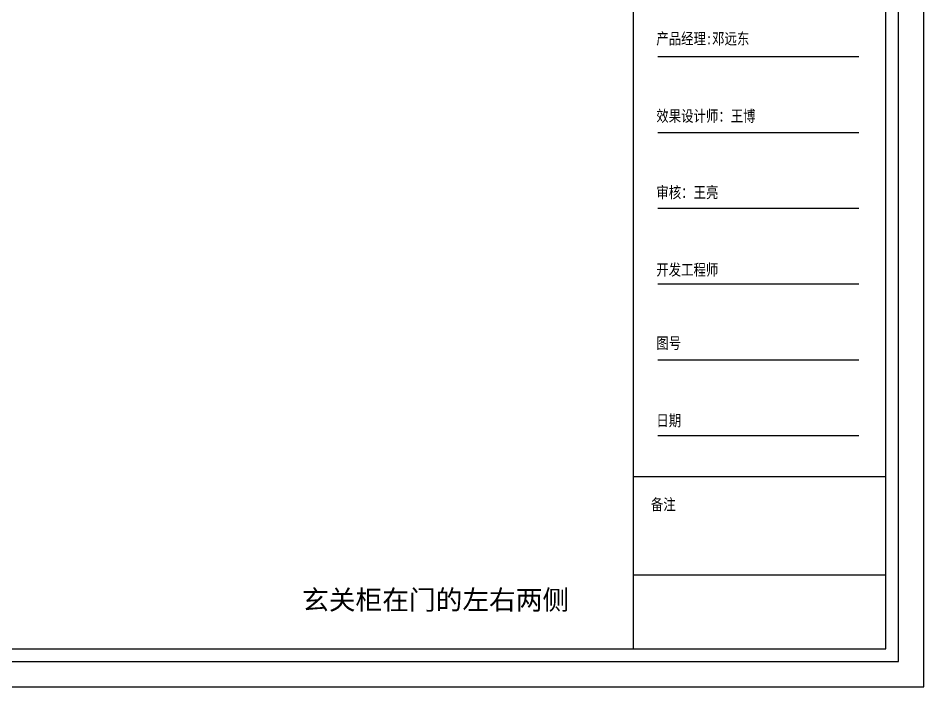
# Model space of a CAD drawing. Extents: x 96704 to 336282, y 34580 to 122302.
# Drawn here: x 143589 to 151398, y 40610 to 46375 of the extents above; entities that cross this region are included whole.
import ezdxf

# ---------------------------------------------------------------- set-up
doc = ezdxf.new("R2010")
doc.units = 0
doc.header["$LTSCALE"] = 1000
doc.header["$MEASUREMENT"] = 0
doc.layers.add('DIM_SYMB', color=3, linetype='Continuous')
doc.styles.add('_TCH_DIM', font='SIMPLEX', dxfattribs={"bigfont": 'GBCBIG'})
doc.styles.add('WJ', font='', dxfattribs={"width": 0.8, "height": 135})
doc.styles.get('WJ').set_extended_font_data('FangSong_GB2312')

msp = doc.modelspace()

# ---------------------------------------------------------------- linework, layer by layer
at = {"color": 251}
for p, q in [((151179.9, 40827.7), (151179.9, 51640.2)), ((135738.8, 40827.7), (151179.9, 40827.7))]:
    msp.add_line(p, q, dxfattribs=at)
for p, q in [((148893.2, 40936.6), (148893.2, 51531.3)), ((151071, 40936.6), (151071, 51531.3)), ((149105.4, 46043.5), (150836.3, 46043.5)), ((149105.4, 45390.1), (150836.3, 45390.1)), ((149105.4, 44736.8), (150836.3, 44736.8)), ((149105.4, 44083.4), (150836.3, 44083.4)), ((149105.4, 43430), (150836.3, 43430)), ((149105.4, 42776.7), (150836.3, 42776.7)), ((148893.2, 42422.1), (151071, 42422.1)), ((148893.2, 41574.5), (151071, 41574.5)), ((135847.7, 40936.6), (151071, 40936.6))]:
    msp.add_line(p, q)
msp.add_lwpolyline([(135489.8, 40609.9), (151397.7, 40609.9), (151397.7, 51858), (135489.8, 51858)], close=True)

# ---------------------------------------------------------------- texts
at = {"attachment_point": 1, "style": 'WJ'}
for s, insert, char_height, width in [('{\\fSimSun|b0|i0|c134|p2;产品经理:邓远东}', (149090.9, 46247.1), 98.005, 1192.258), ('{\\fSimSun|b0|i0|c134|p2;效果设计师：王博}', (149090.9, 45580.2), 98.005, 1224.865), ('{\\fSimSun|b0|i0|c134|p2;审核：王亮}', (149090.9, 44921.8), 98.005, 586.24), ('{\\fSimSun|b0|i0|c134|p2;开发工程师}', (149090.9, 44254.9), 98.005, 586.24), ('图号', (149090.9, 43622.2), 98, 586.24), ('日期', (149090.9, 42955.3), 98, 586.24), ('{\\fSimSun|b0|i0|c134|p2;备注}', (149043.9, 42231.4), 98.005, 781.314)]:
    msp.add_mtext(s, dxfattribs=dict(at, insert=insert, char_height=char_height, width=width))
at = {"layer": 'DIM_SYMB', "color": 7, "insert": (148339.8, 41444.5), "char_height": 168.794, "width": 6236.083, "attachment_point": 3, "style": '_TCH_DIM'}
msp.add_mtext('{\\fMicrosoft YaHei|b0|i0|c134|p34;玄关柜在门的左右两侧}', dxfattribs=at)

doc.saveas('drawing.dxf')
